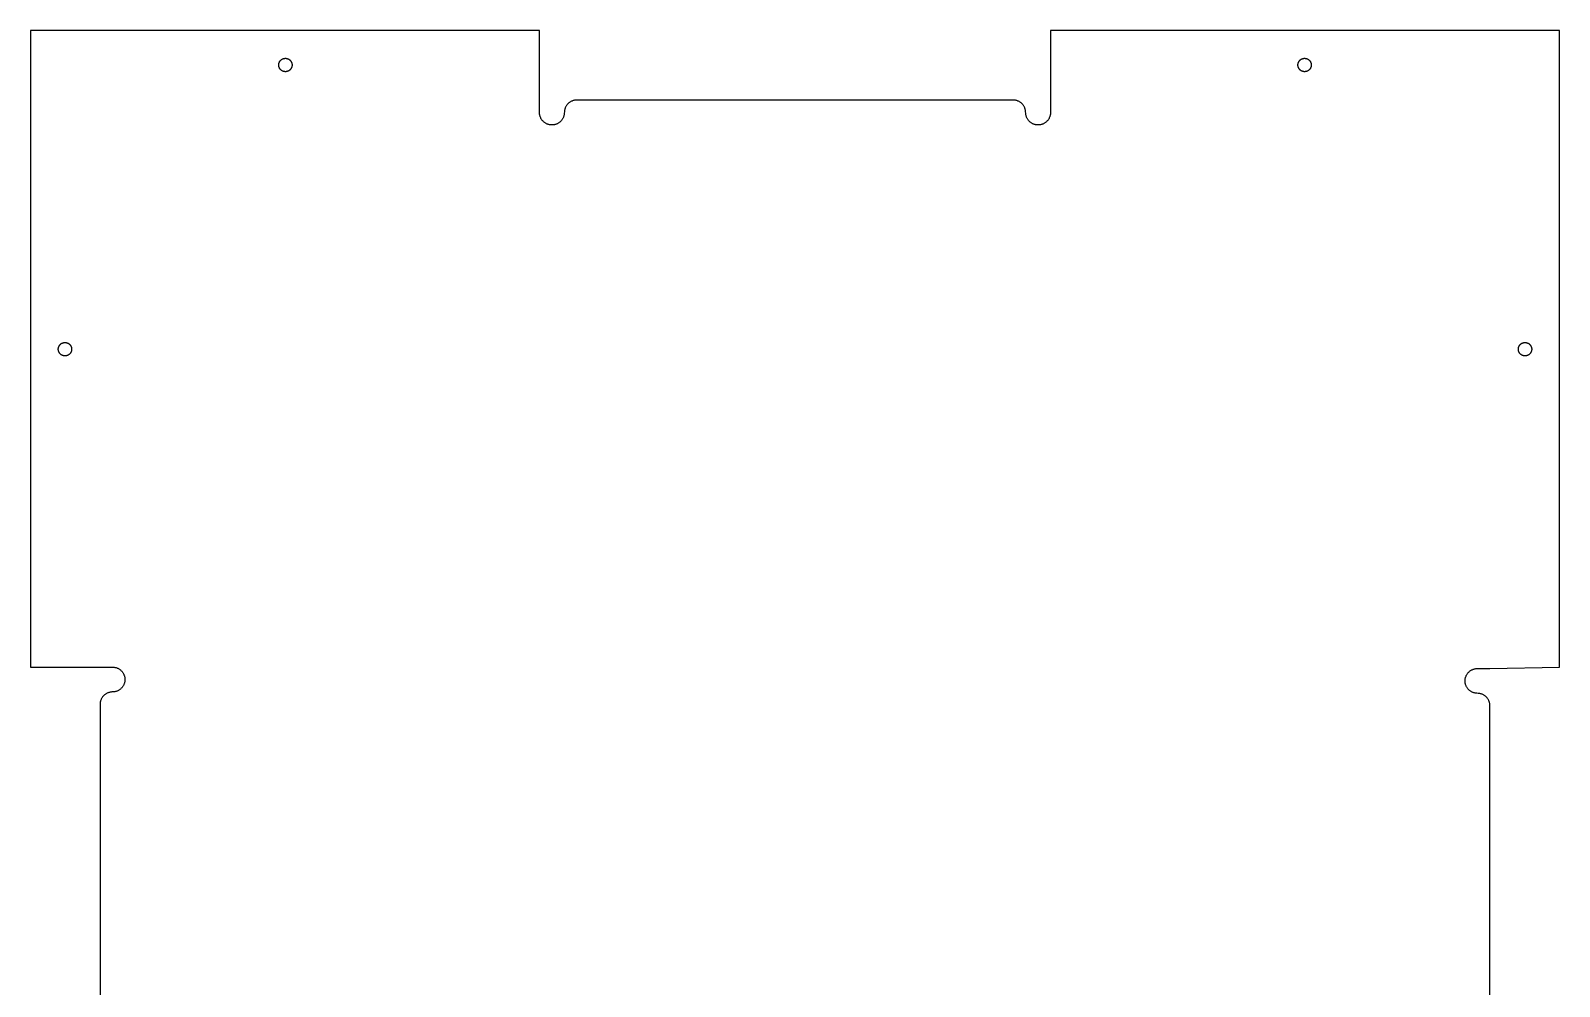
# Model space of a CAD drawing. Header units: metres. Extents: x 0 to 400, y 0 to 500.
# Drawn here: x 0 to 400, y 250 to 500 of the extents above; entities that cross this region are included whole.
import ezdxf

# ---------------------------------------------------------------- set-up
doc = ezdxf.new("R2010")
doc.units = ezdxf.units.M

msp = doc.modelspace()

# ---------------------------------------------------------------- linework, layer by layer
for p, q in [((133.153, 500), (0, 500)), ((0, 500), (0, 333.513)), ((133.153, 478.57), (133.153, 500)), ((400, 500), (266.847, 500)), ((266.847, 500), (266.847, 478.57)), ((400, 333.513), (400, 500)), ((65.2116, 491.972), (65.261, 492.042)), ((65.261, 492.042), (65.3139, 492.11)), ((65.3139, 492.11), (65.37, 492.175)), ((65.37, 492.175), (65.4292, 492.237)), ((65.4292, 492.237), (65.4914, 492.297)), ((65.4914, 492.297), (65.5565, 492.353)), ((65.5565, 492.353), (65.6242, 492.406)), ((65.6242, 492.406), (65.6944, 492.455)), ((65.6944, 492.455), (65.767, 492.501)), ((65.767, 492.501), (65.8417, 492.543)), ((65.8417, 492.543), (65.9184, 492.582)), ((65.9184, 492.582), (65.997, 492.617)), ((65.997, 492.617), (66.0771, 492.648)), ((66.0771, 492.648), (66.1587, 492.675)), ((66.1587, 492.675), (66.2414, 492.698)), ((66.2414, 492.698), (66.3253, 492.716)), ((66.3253, 492.716), (66.4099, 492.731)), ((66.4099, 492.731), (66.4951, 492.742)), ((66.4951, 492.742), (66.5808, 492.748)), ((66.5808, 492.748), (66.6667, 492.75)), ((66.6667, 492.75), (66.7525, 492.748)), ((66.7525, 492.748), (66.8382, 492.742)), ((66.8382, 492.742), (66.9234, 492.731)), ((66.9234, 492.731), (67.0081, 492.716)), ((67.0081, 492.716), (67.0919, 492.698)), ((67.0919, 492.698), (67.1747, 492.675)), ((67.1747, 492.675), (67.2562, 492.648)), ((67.2562, 492.648), (67.3363, 492.617)), ((67.3363, 492.617), (67.4149, 492.582)), ((67.4149, 492.582), (67.4916, 492.543)), ((67.4916, 492.543), (67.5663, 492.501)), ((67.5663, 492.501), (67.6389, 492.455)), ((67.6389, 492.455), (67.7091, 492.406)), ((67.7091, 492.406), (67.7768, 492.353)), ((67.7768, 492.353), (67.8419, 492.297)), ((67.8419, 492.297), (67.9041, 492.237)), ((67.9041, 492.237), (67.9633, 492.175)), ((67.9633, 492.175), (68.0194, 492.11)), ((68.0194, 492.11), (68.0723, 492.042)), ((68.0723, 492.042), (68.1217, 491.972)), ((331.878, 491.972), (331.928, 492.042)), ((331.928, 492.042), (331.981, 492.11)), ((331.981, 492.11), (332.037, 492.175)), ((332.037, 492.175), (332.096, 492.237)), ((332.096, 492.237), (332.158, 492.297)), ((332.158, 492.297), (332.223, 492.353)), ((332.223, 492.353), (332.291, 492.406)), ((332.291, 492.406), (332.361, 492.455)), ((332.361, 492.455), (332.434, 492.501)), ((332.434, 492.501), (332.508, 492.543)), ((332.508, 492.543), (332.585, 492.582)), ((332.585, 492.582), (332.664, 492.617)), ((332.664, 492.617), (332.744, 492.648)), ((332.744, 492.648), (332.825, 492.675)), ((332.825, 492.675), (332.908, 492.698)), ((332.908, 492.698), (332.992, 492.716)), ((332.992, 492.716), (333.077, 492.731)), ((333.077, 492.731), (333.162, 492.742)), ((333.162, 492.742), (333.247, 492.748)), ((333.247, 492.748), (333.333, 492.75)), ((333.333, 492.75), (333.419, 492.748)), ((333.419, 492.748), (333.505, 492.742)), ((333.505, 492.742), (333.59, 492.731)), ((333.59, 492.731), (333.675, 492.716)), ((333.675, 492.716), (333.759, 492.698)), ((333.759, 492.698), (333.841, 492.675)), ((333.841, 492.675), (333.923, 492.648)), ((333.923, 492.648), (334.003, 492.617)), ((334.003, 492.617), (334.082, 492.582)), ((334.082, 492.582), (334.158, 492.543)), ((334.158, 492.543), (334.233, 492.501)), ((334.233, 492.501), (334.306, 492.455)), ((334.306, 492.455), (334.376, 492.406)), ((334.376, 492.406), (334.444, 492.353)), ((334.444, 492.353), (334.509, 492.297)), ((334.509, 492.297), (334.571, 492.237)), ((334.571, 492.237), (334.63, 492.175)), ((334.63, 492.175), (334.686, 492.11)), ((334.686, 492.11), (334.739, 492.042)), ((334.739, 492.042), (334.788, 491.972)), ((64.9167, 491), (64.9188, 491.086)), ((64.9188, 490.914), (64.9167, 491)), ((64.9188, 491.086), (64.9251, 491.172)), ((64.9251, 490.828), (64.9188, 490.914)), ((64.9251, 491.172), (64.9356, 491.257)), ((64.9356, 490.743), (64.9251, 490.828)), ((64.9356, 491.257), (64.9503, 491.341)), ((64.9503, 490.659), (64.9356, 490.743)), ((64.9503, 491.341), (64.9691, 491.425)), ((64.9691, 490.575), (64.9503, 490.659)), ((64.9691, 491.425), (64.992, 491.508)), ((64.992, 490.492), (64.9691, 490.575)), ((64.992, 491.508), (65.019, 491.59)), ((65.019, 490.41), (64.992, 490.492)), ((65.019, 491.59), (65.0499, 491.67)), ((65.0499, 490.33), (65.019, 490.41)), ((65.0499, 491.67), (65.0847, 491.748)), ((65.0847, 490.252), (65.0499, 490.33)), ((65.0847, 491.748), (65.1233, 491.825)), ((65.1233, 490.175), (65.0847, 490.252)), ((65.1233, 491.825), (65.1656, 491.9)), ((65.1656, 490.1), (65.1233, 490.175)), ((65.1656, 491.9), (65.2116, 491.972)), ((65.2116, 490.028), (65.1656, 490.1)), ((65.261, 489.958), (65.2116, 490.028)), ((65.3139, 489.89), (65.261, 489.958)), ((65.37, 489.825), (65.3139, 489.89)), ((65.4292, 489.763), (65.37, 489.825)), ((65.4914, 489.703), (65.4292, 489.763)), ((65.5565, 489.647), (65.4914, 489.703)), ((65.6242, 489.594), (65.5565, 489.647)), ((65.6944, 489.545), (65.6242, 489.594)), ((65.767, 489.499), (65.6944, 489.545)), ((65.8417, 489.457), (65.767, 489.499)), ((65.9184, 489.418), (65.8417, 489.457)), ((65.997, 489.383), (65.9184, 489.418)), ((66.0771, 489.352), (65.997, 489.383)), ((66.1587, 489.325), (66.0771, 489.352)), ((66.2414, 489.302), (66.1587, 489.325)), ((66.3253, 489.284), (66.2414, 489.302)), ((66.4099, 489.269), (66.3253, 489.284)), ((66.4951, 489.258), (66.4099, 489.269)), ((66.5808, 489.252), (66.4951, 489.258)), ((66.6667, 489.25), (66.5808, 489.252)), ((66.7525, 489.252), (66.6667, 489.25)), ((66.8382, 489.258), (66.7525, 489.252)), ((66.9234, 489.269), (66.8382, 489.258)), ((67.0081, 489.284), (66.9234, 489.269)), ((67.0919, 489.302), (67.0081, 489.284)), ((67.1747, 489.325), (67.0919, 489.302)), ((67.2562, 489.352), (67.1747, 489.325)), ((67.3363, 489.383), (67.2562, 489.352)), ((67.4149, 489.418), (67.3363, 489.383)), ((67.4916, 489.457), (67.4149, 489.418)), ((67.5663, 489.499), (67.4916, 489.457)), ((67.6389, 489.545), (67.5663, 489.499)), ((67.7091, 489.594), (67.6389, 489.545)), ((67.7768, 489.647), (67.7091, 489.594)), ((67.8419, 489.703), (67.7768, 489.647)), ((67.9041, 489.763), (67.8419, 489.703)), ((67.9633, 489.825), (67.9041, 489.763)), ((68.0194, 489.89), (67.9633, 489.825)), ((68.0723, 489.958), (68.0194, 489.89)), ((68.1217, 490.028), (68.0723, 489.958)), ((68.1217, 491.972), (68.1677, 491.9)), ((68.1677, 490.1), (68.1217, 490.028)), ((68.1677, 491.9), (68.21, 491.825)), ((68.21, 490.175), (68.1677, 490.1)), ((68.21, 491.825), (68.2486, 491.748)), ((68.2486, 490.252), (68.21, 490.175)), ((68.2486, 491.748), (68.2834, 491.67)), ((68.2834, 490.33), (68.2486, 490.252)), ((68.2834, 491.67), (68.3144, 491.59)), ((68.3144, 490.41), (68.2834, 490.33)), ((68.3144, 491.59), (68.3413, 491.508)), ((68.3413, 490.492), (68.3144, 490.41)), ((68.3413, 491.508), (68.3642, 491.425)), ((68.3642, 490.575), (68.3413, 490.492)), ((68.3642, 491.425), (68.383, 491.341)), ((68.383, 490.659), (68.3642, 490.575)), ((68.383, 491.341), (68.3977, 491.257)), ((68.3977, 490.743), (68.383, 490.659)), ((68.3977, 491.257), (68.4082, 491.172)), ((68.4082, 490.828), (68.3977, 490.743)), ((68.4082, 491.172), (68.4146, 491.086)), ((68.4146, 490.914), (68.4082, 490.828)), ((68.4146, 491.086), (68.4167, 491)), ((68.4167, 491), (68.4146, 490.914)), ((331.583, 491), (331.585, 491.086)), ((331.585, 490.914), (331.583, 491)), ((331.585, 491.086), (331.592, 491.172)), ((331.592, 490.828), (331.585, 490.914)), ((331.592, 491.172), (331.602, 491.257)), ((331.602, 490.743), (331.592, 490.828)), ((331.602, 491.257), (331.617, 491.341)), ((331.617, 490.659), (331.602, 490.743)), ((331.617, 491.341), (331.636, 491.425)), ((331.636, 490.575), (331.617, 490.659)), ((331.636, 491.425), (331.659, 491.508)), ((331.659, 490.492), (331.636, 490.575)), ((331.659, 491.508), (331.686, 491.59)), ((331.686, 490.41), (331.659, 490.492)), ((331.686, 491.59), (331.717, 491.67)), ((331.717, 490.33), (331.686, 490.41)), ((331.717, 491.67), (331.751, 491.748)), ((331.751, 490.252), (331.717, 490.33)), ((331.751, 491.748), (331.79, 491.825)), ((331.79, 490.175), (331.751, 490.252)), ((331.79, 491.825), (331.832, 491.9)), ((331.832, 490.1), (331.79, 490.175)), ((331.832, 491.9), (331.878, 491.972)), ((331.878, 490.028), (331.832, 490.1)), ((331.928, 489.958), (331.878, 490.028)), ((331.981, 489.89), (331.928, 489.958)), ((332.037, 489.825), (331.981, 489.89)), ((332.096, 489.763), (332.037, 489.825)), ((332.158, 489.703), (332.096, 489.763)), ((332.223, 489.647), (332.158, 489.703)), ((332.291, 489.594), (332.223, 489.647)), ((332.361, 489.545), (332.291, 489.594)), ((332.434, 489.499), (332.361, 489.545)), ((332.508, 489.457), (332.434, 489.499)), ((332.585, 489.418), (332.508, 489.457)), ((332.664, 489.383), (332.585, 489.418)), ((332.744, 489.352), (332.664, 489.383)), ((332.825, 489.325), (332.744, 489.352)), ((332.908, 489.302), (332.825, 489.325)), ((332.992, 489.284), (332.908, 489.302)), ((333.077, 489.269), (332.992, 489.284)), ((333.162, 489.258), (333.077, 489.269)), ((333.247, 489.252), (333.162, 489.258)), ((333.333, 489.25), (333.247, 489.252)), ((333.419, 489.252), (333.333, 489.25)), ((333.505, 489.258), (333.419, 489.252)), ((333.59, 489.269), (333.505, 489.258)), ((333.675, 489.284), (333.59, 489.269)), ((333.759, 489.302), (333.675, 489.284)), ((333.841, 489.325), (333.759, 489.302)), ((333.923, 489.352), (333.841, 489.325)), ((334.003, 489.383), (333.923, 489.352)), ((334.082, 489.418), (334.003, 489.383)), ((334.158, 489.457), (334.082, 489.418)), ((334.233, 489.499), (334.158, 489.457)), ((334.306, 489.545), (334.233, 489.499)), ((334.376, 489.594), (334.306, 489.545)), ((334.444, 489.647), (334.376, 489.594)), ((334.509, 489.703), (334.444, 489.647)), ((334.571, 489.763), (334.509, 489.703)), ((334.63, 489.825), (334.571, 489.763)), ((334.686, 489.89), (334.63, 489.825)), ((334.739, 489.958), (334.686, 489.89)), ((334.788, 490.028), (334.739, 489.958)), ((334.788, 491.972), (334.834, 491.9)), ((334.834, 490.1), (334.788, 490.028)), ((334.834, 491.9), (334.877, 491.825)), ((334.877, 490.175), (334.834, 490.1)), ((334.877, 491.825), (334.915, 491.748)), ((334.915, 490.252), (334.877, 490.175)), ((334.915, 491.748), (334.95, 491.67)), ((334.95, 490.33), (334.915, 490.252)), ((334.95, 491.67), (334.981, 491.59)), ((334.981, 490.41), (334.95, 490.33)), ((334.981, 491.59), (335.008, 491.508)), ((335.008, 490.492), (334.981, 490.41)), ((335.008, 491.508), (335.031, 491.425)), ((335.031, 490.575), (335.008, 490.492)), ((335.031, 491.425), (335.05, 491.341)), ((335.05, 490.659), (335.031, 490.575)), ((335.05, 491.341), (335.064, 491.257)), ((335.064, 490.743), (335.05, 490.659)), ((335.064, 491.257), (335.075, 491.172)), ((335.075, 490.828), (335.064, 490.743)), ((335.075, 491.172), (335.081, 491.086)), ((335.081, 490.914), (335.075, 490.828)), ((335.081, 491.086), (335.083, 491)), ((335.083, 491), (335.081, 490.914)), ((140.037, 480.102), (139.965, 479.96)), ((140.116, 480.241), (140.037, 480.102)), ((140.201, 480.376), (140.116, 480.241)), ((140.293, 480.506), (140.201, 480.376)), ((140.391, 480.632), (140.293, 480.506)), ((140.495, 480.753), (140.391, 480.632)), ((140.605, 480.868), (140.495, 480.753)), ((140.721, 480.978), (140.605, 480.868)), ((140.842, 481.082), (140.721, 480.978)), ((140.967, 481.18), (140.842, 481.082)), ((141.098, 481.272), (140.967, 481.18)), ((141.232, 481.358), (141.098, 481.272)), ((141.371, 481.436), (141.232, 481.358)), ((141.514, 481.508), (141.371, 481.436)), ((141.66, 481.573), (141.514, 481.508)), ((141.808, 481.63), (141.66, 481.573)), ((141.96, 481.68), (141.808, 481.63)), ((142.114, 481.723), (141.96, 481.68)), ((142.269, 481.758), (142.114, 481.723)), ((142.426, 481.785), (142.269, 481.758)), ((142.585, 481.804), (142.426, 481.785)), ((142.744, 481.816), (142.585, 481.804)), ((142.903, 481.82), (142.744, 481.816)), ((257.097, 481.82), (142.903, 481.82)), ((257.256, 481.816), (257.097, 481.82)), ((257.415, 481.804), (257.256, 481.816)), ((257.574, 481.785), (257.415, 481.804)), ((257.731, 481.758), (257.574, 481.785)), ((257.886, 481.723), (257.731, 481.758)), ((258.04, 481.68), (257.886, 481.723)), ((258.192, 481.63), (258.04, 481.68)), ((258.34, 481.573), (258.192, 481.63)), ((258.486, 481.508), (258.34, 481.573)), ((258.629, 481.436), (258.486, 481.508)), ((258.767, 481.358), (258.629, 481.436)), ((258.902, 481.272), (258.767, 481.358)), ((259.033, 481.18), (258.902, 481.272)), ((259.158, 481.082), (259.033, 481.18)), ((259.279, 480.978), (259.158, 481.082)), ((259.395, 480.868), (259.279, 480.978)), ((259.505, 480.753), (259.395, 480.868)), ((259.609, 480.632), (259.505, 480.753)), ((259.707, 480.506), (259.609, 480.632)), ((259.799, 480.376), (259.707, 480.506)), ((259.884, 480.241), (259.799, 480.376)), ((259.963, 480.102), (259.884, 480.241)), ((260.035, 479.96), (259.963, 480.102)), ((133.157, 478.411), (133.153, 478.57)), ((133.169, 478.251), (133.157, 478.411)), ((133.189, 478.093), (133.169, 478.251)), ((133.216, 477.936), (133.189, 478.093)), ((133.251, 477.78), (133.216, 477.936)), ((133.293, 477.627), (133.251, 477.78)), ((133.343, 477.475), (133.293, 477.627)), ((133.401, 477.326), (133.343, 477.475)), ((133.465, 477.18), (133.401, 477.326)), ((133.537, 477.038), (133.465, 477.18)), ((133.616, 476.899), (133.537, 477.038)), ((133.701, 476.764), (133.616, 476.899)), ((133.793, 476.634), (133.701, 476.764)), ((133.891, 476.508), (133.793, 476.634)), ((133.995, 476.387), (133.891, 476.508)), ((134.105, 476.272), (133.995, 476.387)), ((134.221, 476.162), (134.105, 476.272)), ((134.342, 476.058), (134.221, 476.162)), ((134.467, 475.96), (134.342, 476.058)), ((138.465, 476.058), (138.339, 475.96)), ((138.586, 476.162), (138.465, 476.058)), ((138.701, 476.272), (138.586, 476.162)), ((138.811, 476.387), (138.701, 476.272)), ((138.916, 476.508), (138.811, 476.387)), ((139.014, 476.634), (138.916, 476.508)), ((139.106, 476.764), (139.014, 476.634)), ((139.191, 476.899), (139.106, 476.764)), ((139.27, 477.038), (139.191, 476.899)), ((139.341, 477.18), (139.27, 477.038)), ((139.406, 477.326), (139.341, 477.18)), ((139.463, 477.475), (139.406, 477.326)), ((139.513, 477.627), (139.463, 477.475)), ((139.556, 477.78), (139.513, 477.627)), ((139.591, 477.936), (139.556, 477.78)), ((139.618, 478.093), (139.591, 477.936)), ((139.638, 478.251), (139.618, 478.093)), ((139.649, 478.411), (139.638, 478.251)), ((139.657, 478.729), (139.649, 478.411)), ((139.669, 478.889), (139.657, 478.729)), ((139.689, 479.047), (139.669, 478.889)), ((139.716, 479.204), (139.689, 479.047)), ((139.751, 479.36), (139.716, 479.204)), ((139.793, 479.513), (139.751, 479.36)), ((139.843, 479.665), (139.793, 479.513)), ((139.901, 479.814), (139.843, 479.665)), ((139.965, 479.96), (139.901, 479.814)), ((260.099, 479.814), (260.035, 479.96)), ((260.157, 479.665), (260.099, 479.814)), ((260.207, 479.513), (260.157, 479.665)), ((260.249, 479.36), (260.207, 479.513)), ((260.284, 479.204), (260.249, 479.36)), ((260.311, 479.047), (260.284, 479.204)), ((260.331, 478.889), (260.311, 479.047)), ((260.343, 478.729), (260.331, 478.889)), ((260.351, 478.411), (260.343, 478.729)), ((260.362, 478.251), (260.351, 478.411)), ((260.382, 478.093), (260.362, 478.251)), ((260.409, 477.936), (260.382, 478.093)), ((260.444, 477.78), (260.409, 477.936)), ((260.487, 477.627), (260.444, 477.78)), ((260.537, 477.475), (260.487, 477.627)), ((260.594, 477.326), (260.537, 477.475)), ((260.659, 477.18), (260.594, 477.326)), ((260.73, 477.038), (260.659, 477.18)), ((260.809, 476.899), (260.73, 477.038)), ((260.894, 476.764), (260.809, 476.899)), ((260.986, 476.634), (260.894, 476.764)), ((261.084, 476.508), (260.986, 476.634)), ((261.189, 476.387), (261.084, 476.508)), ((261.299, 476.272), (261.189, 476.387)), ((261.414, 476.162), (261.299, 476.272)), ((261.535, 476.058), (261.414, 476.162)), ((261.661, 475.96), (261.535, 476.058)), ((265.658, 476.058), (265.533, 475.96)), ((265.779, 476.162), (265.658, 476.058)), ((265.895, 476.272), (265.779, 476.162)), ((266.005, 476.387), (265.895, 476.272)), ((266.109, 476.508), (266.005, 476.387)), ((266.207, 476.634), (266.109, 476.508)), ((266.299, 476.764), (266.207, 476.634)), ((266.384, 476.899), (266.299, 476.764)), ((266.463, 477.038), (266.384, 476.899)), ((266.535, 477.18), (266.463, 477.038)), ((266.599, 477.326), (266.535, 477.18)), ((266.657, 477.475), (266.599, 477.326)), ((266.707, 477.627), (266.657, 477.475)), ((266.749, 477.78), (266.707, 477.627)), ((266.784, 477.936), (266.749, 477.78)), ((266.811, 478.093), (266.784, 477.936)), ((266.831, 478.251), (266.811, 478.093)), ((266.843, 478.411), (266.831, 478.251)), ((266.847, 478.57), (266.843, 478.411)), ((134.598, 475.868), (134.467, 475.96)), ((134.732, 475.782), (134.598, 475.868)), ((134.871, 475.704), (134.732, 475.782)), ((135.014, 475.632), (134.871, 475.704)), ((135.16, 475.567), (135.014, 475.632)), ((135.308, 475.51), (135.16, 475.567)), ((135.46, 475.46), (135.308, 475.51)), ((135.614, 475.417), (135.46, 475.46)), ((135.769, 475.382), (135.614, 475.417)), ((135.926, 475.355), (135.769, 475.382)), ((136.085, 475.336), (135.926, 475.355)), ((136.244, 475.324), (136.085, 475.336)), ((136.403, 475.32), (136.244, 475.324)), ((136.563, 475.324), (136.403, 475.32)), ((136.722, 475.336), (136.563, 475.324)), ((136.88, 475.355), (136.722, 475.336)), ((137.037, 475.382), (136.88, 475.355)), ((137.193, 475.417), (137.037, 475.382)), ((137.347, 475.46), (137.193, 475.417)), ((137.498, 475.51), (137.347, 475.46)), ((137.647, 475.567), (137.498, 475.51)), ((137.793, 475.632), (137.647, 475.567)), ((137.935, 475.704), (137.793, 475.632)), ((138.074, 475.782), (137.935, 475.704)), ((138.209, 475.868), (138.074, 475.782)), ((138.339, 475.96), (138.209, 475.868)), ((261.791, 475.868), (261.661, 475.96)), ((261.926, 475.782), (261.791, 475.868)), ((262.065, 475.704), (261.926, 475.782)), ((262.207, 475.632), (262.065, 475.704)), ((262.353, 475.567), (262.207, 475.632)), ((262.502, 475.51), (262.353, 475.567)), ((262.653, 475.46), (262.502, 475.51)), ((262.807, 475.417), (262.653, 475.46)), ((262.963, 475.382), (262.807, 475.417)), ((263.12, 475.355), (262.963, 475.382)), ((263.278, 475.336), (263.12, 475.355)), ((263.437, 475.324), (263.278, 475.336)), ((263.597, 475.32), (263.437, 475.324)), ((263.756, 475.324), (263.597, 475.32)), ((263.915, 475.336), (263.756, 475.324)), ((264.074, 475.355), (263.915, 475.336)), ((264.231, 475.382), (264.074, 475.355)), ((264.386, 475.417), (264.231, 475.382)), ((264.54, 475.46), (264.386, 475.417)), ((264.692, 475.51), (264.54, 475.46)), ((264.84, 475.567), (264.692, 475.51)), ((264.986, 475.632), (264.84, 475.567)), ((265.129, 475.704), (264.986, 475.632)), ((265.267, 475.782), (265.129, 475.704)), ((265.402, 475.868), (265.267, 475.782)), ((265.533, 475.96), (265.402, 475.868)), ((7.25, 416.667), (7.25211, 416.753)), ((7.25211, 416.581), (7.25, 416.667)), ((7.25211, 416.753), (7.25842, 416.838)), ((7.25842, 416.495), (7.25211, 416.581)), ((7.25842, 416.838), (7.26894, 416.923)), ((7.26894, 416.41), (7.25842, 416.495)), ((7.26894, 416.923), (7.28362, 417.008)), ((7.28362, 416.325), (7.26894, 416.41)), ((7.28362, 417.008), (7.30244, 417.092)), ((7.30244, 416.241), (7.28362, 416.325)), ((7.30244, 417.092), (7.32535, 417.175)), ((7.32535, 416.159), (7.30244, 416.241)), ((7.32535, 417.175), (7.35229, 417.256)), ((7.35229, 416.077), (7.32535, 416.159)), ((7.35229, 417.256), (7.38321, 417.336)), ((7.38321, 415.997), (7.35229, 416.077)), ((7.38321, 417.336), (7.41801, 417.415)), ((7.41801, 417.415), (7.45663, 417.492)), ((7.45663, 417.492), (7.49896, 417.566)), ((7.49896, 417.566), (7.54492, 417.639)), ((7.54492, 417.639), (7.59438, 417.709)), ((7.59438, 417.709), (7.64722, 417.777)), ((7.64722, 417.777), (7.70332, 417.842)), ((7.70332, 417.842), (7.76256, 417.904)), ((7.76256, 417.904), (7.82477, 417.963)), ((7.82477, 417.963), (7.8898, 418.019)), ((7.8898, 418.019), (7.95752, 418.072)), ((7.95752, 418.072), (8.02774, 418.122)), ((8.02774, 418.122), (8.10031, 418.168)), ((8.10031, 418.168), (8.17505, 418.21)), ((8.17505, 418.21), (8.25177, 418.249)), ((8.25177, 418.249), (8.33029, 418.283)), ((8.33029, 418.283), (8.41043, 418.314)), ((8.41043, 418.314), (8.49199, 418.341)), ((8.49199, 418.341), (8.57478, 418.364)), ((8.57478, 418.364), (8.65858, 418.383)), ((8.65858, 418.383), (8.74321, 418.398)), ((8.74321, 418.398), (8.82846, 418.408)), ((8.82846, 418.408), (8.91412, 418.415)), ((8.91412, 418.415), (9, 418.417)), ((9, 418.417), (9.08586, 418.415)), ((9.08586, 418.415), (9.17152, 418.408)), ((9.17152, 418.408), (9.25677, 418.398)), ((9.25677, 418.398), (9.3414, 418.383)), ((9.3414, 418.383), (9.4252, 418.364)), ((9.4252, 418.364), (9.508, 418.341)), ((9.508, 418.341), (9.58955, 418.314)), ((9.58955, 418.314), (9.66969, 418.283)), ((9.66969, 418.283), (9.74821, 418.249)), ((9.74821, 418.249), (9.82494, 418.21)), ((9.82494, 418.21), (9.89967, 418.168)), ((9.89967, 418.168), (9.97224, 418.122)), ((9.97224, 418.122), (10.0425, 418.072)), ((10.0425, 418.072), (10.1102, 418.019)), ((10.1102, 418.019), (10.1752, 417.963)), ((10.1752, 417.963), (10.2374, 417.904)), ((10.2374, 417.904), (10.2967, 417.842)), ((10.2967, 417.842), (10.3528, 417.777)), ((10.3528, 417.777), (10.4056, 417.709)), ((10.4056, 417.709), (10.4551, 417.639)), ((10.4551, 417.639), (10.501, 417.566)), ((10.501, 417.566), (10.5434, 417.492)), ((10.5434, 417.492), (10.582, 417.415)), ((10.582, 417.415), (10.6168, 417.336)), ((10.6168, 417.336), (10.6477, 417.256)), ((10.6477, 416.077), (10.6168, 415.997)), ((10.6477, 417.256), (10.6746, 417.175)), ((10.6746, 416.159), (10.6477, 416.077)), ((10.6746, 417.175), (10.6975, 417.092)), ((10.6975, 416.241), (10.6746, 416.159)), ((10.6975, 417.092), (10.7164, 417.008)), ((10.7164, 416.325), (10.6975, 416.241)), ((10.7164, 417.008), (10.731, 416.923)), ((10.731, 416.41), (10.7164, 416.325)), ((10.731, 416.923), (10.7416, 416.838)), ((10.7416, 416.495), (10.731, 416.41)), ((10.7416, 416.838), (10.7479, 416.753)), ((10.7479, 416.581), (10.7416, 416.495)), ((10.7479, 416.753), (10.75, 416.667)), ((10.75, 416.667), (10.7479, 416.581)), ((389.25, 416.667), (389.252, 416.753)), ((389.252, 416.581), (389.25, 416.667)), ((389.252, 416.753), (389.258, 416.838)), ((389.258, 416.495), (389.252, 416.581)), ((389.258, 416.838), (389.269, 416.923)), ((389.269, 416.41), (389.258, 416.495)), ((389.269, 416.923), (389.284, 417.008)), ((389.284, 416.325), (389.269, 416.41)), ((389.284, 417.008), (389.302, 417.092)), ((389.302, 416.241), (389.284, 416.325)), ((389.302, 417.092), (389.325, 417.175)), ((389.325, 416.159), (389.302, 416.241)), ((389.325, 417.175), (389.352, 417.256)), ((389.352, 416.077), (389.325, 416.159)), ((389.352, 417.256), (389.383, 417.336)), ((389.383, 415.997), (389.352, 416.077)), ((389.383, 417.336), (389.418, 417.415)), ((389.418, 417.415), (389.457, 417.492)), ((389.457, 417.492), (389.499, 417.566)), ((389.499, 417.566), (389.545, 417.639)), ((389.545, 417.639), (389.594, 417.709)), ((389.594, 417.709), (389.647, 417.777)), ((389.647, 417.777), (389.703, 417.842)), ((389.703, 417.842), (389.763, 417.904)), ((389.763, 417.904), (389.825, 417.963)), ((389.825, 417.963), (389.89, 418.019)), ((389.89, 418.019), (389.958, 418.072)), ((389.958, 418.072), (390.028, 418.122)), ((390.028, 418.122), (390.1, 418.168)), ((390.1, 418.168), (390.175, 418.21)), ((390.175, 418.21), (390.252, 418.249)), ((390.252, 418.249), (390.33, 418.283)), ((390.33, 418.283), (390.41, 418.314)), ((390.41, 418.314), (390.492, 418.341)), ((390.492, 418.341), (390.575, 418.364)), ((390.575, 418.364), (390.659, 418.383)), ((390.659, 418.383), (390.743, 418.398)), ((390.743, 418.398), (390.828, 418.408)), ((390.828, 418.408), (390.914, 418.415)), ((390.914, 418.415), (391, 418.417)), ((391, 418.417), (391.086, 418.415)), ((391.086, 418.415), (391.172, 418.408)), ((391.172, 418.408), (391.257, 418.398)), ((391.257, 418.398), (391.341, 418.383)), ((391.341, 418.383), (391.425, 418.364)), ((391.425, 418.364), (391.508, 418.341)), ((391.508, 418.341), (391.59, 418.314)), ((391.59, 418.314), (391.67, 418.283)), ((391.67, 418.283), (391.748, 418.249)), ((391.748, 418.249), (391.825, 418.21)), ((391.825, 418.21), (391.9, 418.168)), ((391.9, 418.168), (391.972, 418.122)), ((391.972, 418.122), (392.042, 418.072)), ((392.042, 418.072), (392.11, 418.019)), ((392.11, 418.019), (392.175, 417.963)), ((392.175, 417.963), (392.237, 417.904)), ((392.237, 417.904), (392.297, 417.842)), ((392.297, 417.842), (392.353, 417.777)), ((392.353, 417.777), (392.406, 417.709)), ((392.406, 417.709), (392.455, 417.639)), ((392.455, 417.639), (392.501, 417.566)), ((392.501, 417.566), (392.543, 417.492)), ((392.543, 417.492), (392.582, 417.415)), ((392.582, 417.415), (392.617, 417.336)), ((392.617, 417.336), (392.648, 417.256)), ((392.648, 416.077), (392.617, 415.997)), ((392.648, 417.256), (392.675, 417.175)), ((392.675, 416.159), (392.648, 416.077)), ((392.675, 417.175), (392.698, 417.092)), ((392.698, 416.241), (392.675, 416.159)), ((392.698, 417.092), (392.716, 417.008)), ((392.716, 416.325), (392.698, 416.241)), ((392.716, 417.008), (392.731, 416.923)), ((392.731, 416.41), (392.716, 416.325)), ((392.731, 416.923), (392.742, 416.838)), ((392.742, 416.495), (392.731, 416.41)), ((392.742, 416.838), (392.748, 416.753)), ((392.748, 416.581), (392.742, 416.495)), ((392.748, 416.753), (392.75, 416.667)), ((392.75, 416.667), (392.748, 416.581)), ((7.41801, 415.918), (7.38321, 415.997)), ((7.45663, 415.842), (7.41801, 415.918)), ((7.49896, 415.767), (7.45663, 415.842)), ((7.54492, 415.694), (7.49896, 415.767)), ((7.59438, 415.624), (7.54492, 415.694)), ((7.64722, 415.556), (7.59438, 415.624)), ((7.70332, 415.491), (7.64722, 415.556)), ((7.76256, 415.429), (7.70332, 415.491)), ((7.82477, 415.37), (7.76256, 415.429)), ((7.8898, 415.314), (7.82477, 415.37)), ((7.95752, 415.261), (7.8898, 415.314)), ((8.02774, 415.212), (7.95752, 415.261)), ((8.10031, 415.166), (8.02774, 415.212)), ((8.17505, 415.123), (8.10031, 415.166)), ((8.25177, 415.085), (8.17505, 415.123)), ((8.33029, 415.05), (8.25177, 415.085)), ((8.41043, 415.019), (8.33029, 415.05)), ((8.49199, 414.992), (8.41043, 415.019)), ((8.57478, 414.969), (8.49199, 414.992)), ((8.65858, 414.95), (8.57478, 414.969)), ((8.74321, 414.936), (8.65858, 414.95)), ((8.82846, 414.925), (8.74321, 414.936)), ((8.91412, 414.919), (8.82846, 414.925)), ((9, 414.917), (8.91412, 414.919)), ((9.08586, 414.919), (9, 414.917)), ((9.17152, 414.925), (9.08586, 414.919)), ((9.25677, 414.936), (9.17152, 414.925)), ((9.3414, 414.95), (9.25677, 414.936)), ((9.4252, 414.969), (9.3414, 414.95)), ((9.508, 414.992), (9.4252, 414.969)), ((9.58955, 415.019), (9.508, 414.992)), ((9.66969, 415.05), (9.58955, 415.019)), ((9.74821, 415.085), (9.66969, 415.05)), ((9.82494, 415.123), (9.74821, 415.085)), ((9.89967, 415.166), (9.82494, 415.123)), ((9.97224, 415.212), (9.89967, 415.166)), ((10.0425, 415.261), (9.97224, 415.212)), ((10.1102, 415.314), (10.0425, 415.261)), ((10.1752, 415.37), (10.1102, 415.314)), ((10.2374, 415.429), (10.1752, 415.37)), ((10.2967, 415.491), (10.2374, 415.429)), ((10.3528, 415.556), (10.2967, 415.491)), ((10.4056, 415.624), (10.3528, 415.556)), ((10.4551, 415.694), (10.4056, 415.624)), ((10.501, 415.767), (10.4551, 415.694)), ((10.5434, 415.842), (10.501, 415.767)), ((10.582, 415.918), (10.5434, 415.842)), ((10.6168, 415.997), (10.582, 415.918)), ((389.418, 415.918), (389.383, 415.997)), ((389.457, 415.842), (389.418, 415.918)), ((389.499, 415.767), (389.457, 415.842)), ((389.545, 415.694), (389.499, 415.767)), ((389.594, 415.624), (389.545, 415.694)), ((389.647, 415.556), (389.594, 415.624)), ((389.703, 415.491), (389.647, 415.556)), ((389.763, 415.429), (389.703, 415.491)), ((389.825, 415.37), (389.763, 415.429)), ((389.89, 415.314), (389.825, 415.37)), ((389.958, 415.261), (389.89, 415.314)), ((390.028, 415.212), (389.958, 415.261)), ((390.1, 415.166), (390.028, 415.212)), ((390.175, 415.123), (390.1, 415.166)), ((390.252, 415.085), (390.175, 415.123)), ((390.33, 415.05), (390.252, 415.085)), ((390.41, 415.019), (390.33, 415.05)), ((390.492, 414.992), (390.41, 415.019)), ((390.575, 414.969), (390.492, 414.992)), ((390.659, 414.95), (390.575, 414.969)), ((390.743, 414.936), (390.659, 414.95)), ((390.828, 414.925), (390.743, 414.936)), ((390.914, 414.919), (390.828, 414.925)), ((391, 414.917), (390.914, 414.919)), ((391.086, 414.919), (391, 414.917)), ((391.172, 414.925), (391.086, 414.919)), ((391.257, 414.936), (391.172, 414.925)), ((391.341, 414.95), (391.257, 414.936)), ((391.425, 414.969), (391.341, 414.95)), ((391.508, 414.992), (391.425, 414.969)), ((391.59, 415.019), (391.508, 414.992)), ((391.67, 415.05), (391.59, 415.019)), ((391.748, 415.085), (391.67, 415.05)), ((391.825, 415.123), (391.748, 415.085)), ((391.9, 415.166), (391.825, 415.123)), ((391.972, 415.212), (391.9, 415.166)), ((392.042, 415.261), (391.972, 415.212)), ((392.11, 415.314), (392.042, 415.261)), ((392.175, 415.37), (392.11, 415.314)), ((392.237, 415.429), (392.175, 415.37)), ((392.297, 415.491), (392.237, 415.429)), ((392.353, 415.556), (392.297, 415.491)), ((392.406, 415.624), (392.353, 415.556)), ((392.455, 415.694), (392.406, 415.624)), ((392.501, 415.767), (392.455, 415.694)), ((392.543, 415.842), (392.501, 415.767)), ((392.582, 415.918), (392.543, 415.842)), ((392.617, 415.997), (392.582, 415.918)), ((0, 333.513), (21.43, 333.513)), ((21.43, 333.513), (21.5895, 333.509)), ((21.5895, 333.509), (21.7486, 333.498)), ((21.7486, 333.498), (21.9069, 333.478)), ((21.9069, 333.478), (22.064, 333.451)), ((22.064, 333.451), (22.2197, 333.416)), ((22.2197, 333.416), (22.3734, 333.373)), ((22.3734, 333.373), (22.5249, 333.323)), ((22.5249, 333.323), (22.6737, 333.266)), ((22.6737, 333.266), (22.8195, 333.201)), ((22.8195, 333.201), (22.962, 333.13)), ((22.962, 333.13), (23.1008, 333.051)), ((23.1008, 333.051), (23.2356, 332.966)), ((23.2356, 332.966), (23.366, 332.874)), ((23.366, 332.874), (23.4918, 332.776)), ((23.4918, 332.776), (23.6126, 332.671)), ((23.6126, 332.671), (23.7281, 332.561)), ((23.7281, 332.561), (23.8381, 332.446)), ((23.8381, 332.446), (23.9423, 332.325)), ((23.9423, 332.325), (24.0404, 332.199)), ((24.0404, 332.199), (24.1323, 332.069)), ((24.1323, 332.069), (24.2176, 331.934)), ((376.058, 331.965), (376.162, 332.086)), ((376.162, 332.086), (376.272, 332.201)), ((376.272, 332.201), (376.387, 332.311)), ((376.387, 332.311), (376.508, 332.416)), ((376.508, 332.416), (376.634, 332.514)), ((376.634, 332.514), (376.764, 332.606)), ((376.764, 332.606), (376.899, 332.691)), ((376.899, 332.691), (377.038, 332.77)), ((377.038, 332.77), (377.18, 332.841)), ((377.18, 332.841), (377.326, 332.906)), ((377.326, 332.906), (377.475, 332.963)), ((377.475, 332.963), (377.627, 333.013)), ((377.627, 333.013), (377.78, 333.056)), ((377.78, 333.056), (377.936, 333.091)), ((377.936, 333.091), (378.093, 333.118)), ((378.093, 333.118), (378.251, 333.138)), ((378.251, 333.138), (378.411, 333.149)), ((378.411, 333.149), (378.57, 333.153)), ((378.57, 333.153), (381.82, 333.153)), ((381.82, 333.153), (400, 333.513)), ((23.8381, 328.081), (23.7281, 327.965)), ((23.9423, 328.202), (23.8381, 328.081)), ((24.0404, 328.327), (23.9423, 328.202)), ((24.1323, 328.458), (24.0404, 328.327)), ((24.2176, 328.592), (24.1323, 328.458)), ((24.2176, 331.934), (24.2962, 331.795)), ((24.2962, 328.731), (24.2176, 328.592)), ((24.2962, 331.795), (24.368, 331.653)), ((24.368, 328.874), (24.2962, 328.731)), ((24.368, 331.653), (24.4326, 331.507)), ((24.4326, 329.02), (24.368, 328.874)), ((24.4326, 331.507), (24.49, 331.358)), ((24.49, 329.168), (24.4326, 329.02)), ((24.49, 331.358), (24.5401, 331.207)), ((24.5401, 329.32), (24.49, 329.168)), ((24.5401, 331.207), (24.5826, 331.053)), ((24.5826, 329.474), (24.5401, 329.32)), ((24.5826, 331.053), (24.6175, 330.897)), ((24.6175, 329.629), (24.5826, 329.474)), ((24.6175, 330.897), (24.6448, 330.74)), ((24.6448, 329.786), (24.6175, 329.629)), ((24.6448, 330.74), (24.6643, 330.582)), ((24.6643, 329.945), (24.6448, 329.786)), ((24.6643, 330.582), (24.6761, 330.423)), ((24.6761, 330.104), (24.6643, 329.945)), ((24.6761, 330.423), (24.68, 330.263)), ((24.68, 330.263), (24.6761, 330.104)), ((375.32, 329.903), (375.324, 330.063)), ((375.324, 329.744), (375.32, 329.903)), ((375.324, 330.063), (375.336, 330.222)), ((375.336, 329.585), (375.324, 329.744)), ((375.336, 330.222), (375.355, 330.38)), ((375.355, 329.426), (375.336, 329.585)), ((375.355, 330.38), (375.382, 330.537)), ((375.382, 329.269), (375.355, 329.426)), ((375.382, 330.537), (375.417, 330.693)), ((375.417, 329.114), (375.382, 329.269)), ((375.417, 330.693), (375.46, 330.847)), ((375.46, 328.96), (375.417, 329.114)), ((375.46, 330.847), (375.51, 330.998)), ((375.51, 328.808), (375.46, 328.96)), ((375.51, 330.998), (375.567, 331.147)), ((375.567, 328.66), (375.51, 328.808)), ((375.567, 331.147), (375.632, 331.293)), ((375.632, 328.514), (375.567, 328.66)), ((375.632, 331.293), (375.704, 331.435)), ((375.704, 328.371), (375.632, 328.514)), ((375.704, 331.435), (375.782, 331.574)), ((375.782, 328.232), (375.704, 328.371)), ((375.782, 331.574), (375.868, 331.709)), ((375.868, 328.098), (375.782, 328.232)), ((375.868, 331.709), (375.96, 331.839)), ((375.96, 327.967), (375.868, 328.098)), ((375.96, 331.839), (376.058, 331.965)), ((18.1956, 324.082), (18.1839, 323.923)), ((18.2152, 324.24), (18.1956, 324.082)), ((18.2424, 324.397), (18.2152, 324.24)), ((18.2774, 324.553), (18.2424, 324.397)), ((18.3199, 324.707), (18.2774, 324.553)), ((18.37, 324.858), (18.3199, 324.707)), ((18.4274, 325.007), (18.37, 324.858)), ((18.492, 325.153), (18.4274, 325.007)), ((18.5638, 325.295), (18.492, 325.153)), ((18.6424, 325.434), (18.5638, 325.295)), ((18.7277, 325.569), (18.6424, 325.434)), ((18.8196, 325.699), (18.7277, 325.569)), ((18.9177, 325.825), (18.8196, 325.699)), ((19.0219, 325.946), (18.9177, 325.825)), ((19.1319, 326.061), (19.0219, 325.946)), ((19.2474, 326.171), (19.1319, 326.061)), ((19.3682, 326.276), (19.2474, 326.171)), ((19.494, 326.374), (19.3682, 326.276)), ((19.6244, 326.466), (19.494, 326.374)), ((19.7592, 326.551), (19.6244, 326.466)), ((19.8979, 326.63), (19.7592, 326.551)), ((20.0404, 326.701), (19.8979, 326.63)), ((20.1863, 326.766), (20.0404, 326.701)), ((20.3351, 326.823), (20.1863, 326.766)), ((20.4866, 326.873), (20.3351, 326.823)), ((20.6403, 326.916), (20.4866, 326.873)), ((20.7959, 326.951), (20.6403, 326.916)), ((20.9531, 326.978), (20.7959, 326.951)), ((21.1114, 326.998), (20.9531, 326.978)), ((21.2705, 327.009), (21.1114, 326.998)), ((21.5895, 327.017), (21.2705, 327.009)), ((21.7486, 327.029), (21.5895, 327.017)), ((21.9069, 327.049), (21.7486, 327.029)), ((22.064, 327.076), (21.9069, 327.049)), ((22.2197, 327.111), (22.064, 327.076)), ((22.3734, 327.153), (22.2197, 327.111)), ((22.5249, 327.203), (22.3734, 327.153)), ((22.6737, 327.261), (22.5249, 327.203)), ((22.8195, 327.325), (22.6737, 327.261)), ((22.962, 327.397), (22.8195, 327.325)), ((23.1008, 327.476), (22.962, 327.397)), ((23.2356, 327.561), (23.1008, 327.476)), ((23.366, 327.653), (23.2356, 327.561)), ((23.4918, 327.751), (23.366, 327.653)), ((23.6126, 327.855), (23.4918, 327.751)), ((23.7281, 327.965), (23.6126, 327.855)), ((376.058, 327.842), (375.96, 327.967)), ((376.162, 327.721), (376.058, 327.842)), ((376.272, 327.605), (376.162, 327.721)), ((376.387, 327.495), (376.272, 327.605)), ((376.508, 327.391), (376.387, 327.495)), ((376.634, 327.293), (376.508, 327.391)), ((376.764, 327.201), (376.634, 327.293)), ((376.899, 327.116), (376.764, 327.201)), ((377.038, 327.037), (376.899, 327.116)), ((377.18, 326.965), (377.038, 327.037)), ((377.326, 326.901), (377.18, 326.965)), ((377.475, 326.843), (377.326, 326.901)), ((377.627, 326.793), (377.475, 326.843)), ((377.78, 326.751), (377.627, 326.793)), ((377.936, 326.716), (377.78, 326.751)), ((378.093, 326.689), (377.936, 326.716)), ((378.251, 326.669), (378.093, 326.689)), ((378.411, 326.657), (378.251, 326.669)), ((378.729, 326.649), (378.411, 326.657)), ((378.889, 326.638), (378.729, 326.649)), ((379.047, 326.618), (378.889, 326.638)), ((379.204, 326.591), (379.047, 326.618)), ((379.36, 326.556), (379.204, 326.591)), ((379.513, 326.513), (379.36, 326.556)), ((379.665, 326.463), (379.513, 326.513)), ((379.814, 326.406), (379.665, 326.463)), ((379.96, 326.341), (379.814, 326.406)), ((380.102, 326.27), (379.96, 326.341)), ((380.241, 326.191), (380.102, 326.27)), ((380.376, 326.106), (380.241, 326.191)), ((380.506, 326.014), (380.376, 326.106)), ((380.632, 325.916), (380.506, 326.014)), ((380.753, 325.811), (380.632, 325.916)), ((380.868, 325.701), (380.753, 325.811)), ((380.978, 325.586), (380.868, 325.701)), ((381.082, 325.465), (380.978, 325.586)), ((381.18, 325.339), (381.082, 325.465)), ((381.272, 325.209), (381.18, 325.339)), ((381.358, 325.074), (381.272, 325.209)), ((381.436, 324.935), (381.358, 325.074)), ((381.508, 324.793), (381.436, 324.935)), ((381.573, 324.647), (381.508, 324.793)), ((381.63, 324.498), (381.573, 324.647)), ((381.68, 324.347), (381.63, 324.498)), ((381.723, 324.193), (381.68, 324.347)), ((381.758, 324.037), (381.723, 324.193)), ((381.785, 323.88), (381.758, 324.037)), ((18.1839, 323.923), (18.18, 323.763)), ((18.18, 323.763), (18.18, 176.237)), ((381.804, 323.722), (381.785, 323.88)), ((381.816, 323.563), (381.804, 323.722)), ((381.82, 323.403), (381.816, 323.563)), ((381.82, 176.237), (381.82, 323.403))]:
    msp.add_line(p, q)

doc.saveas('drawing.dxf')
